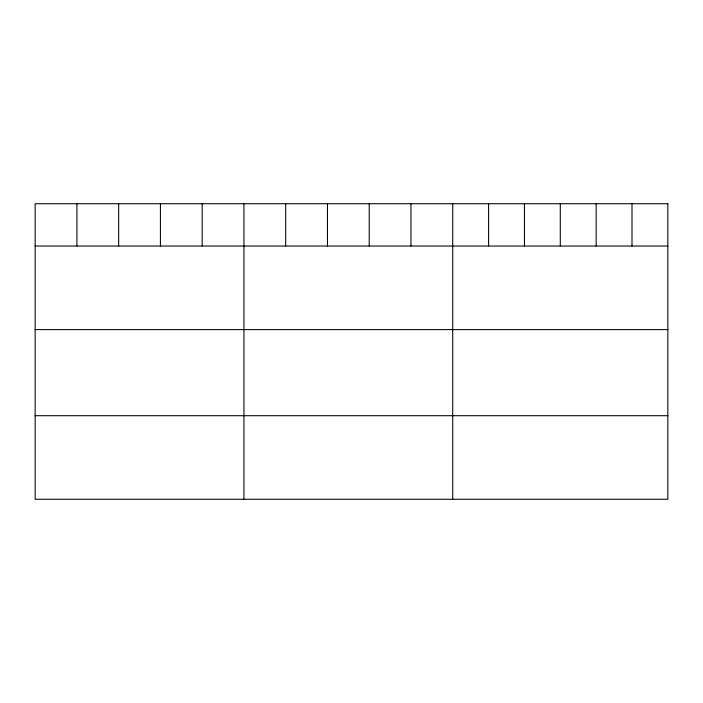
<?xml version="1.0" encoding="UTF-8"?>
<svg xmlns="http://www.w3.org/2000/svg" width="703" height="703" viewBox="0 0 703 703"><rect width="100%" height="100%" fill="white"/><g stroke="black" fill="none" stroke-linecap="round" stroke-linejoin="round"><path stroke-width="1.05" d="M35.15 246.024L667.85 246.024M35.15 329.593L667.85 329.593M35.15 415.701L667.85 415.701M631.997 203.729L631.997 246.024M596.144 203.729L596.144 246.024M560.291 203.729L560.291 246.024M524.438 203.729L524.438 246.024M488.585 203.729L488.585 246.024M452.732 203.729L452.732 499.271M410.974 203.729L410.974 246.024M369.216 203.729L369.216 246.024M327.457 203.729L327.457 246.024M285.699 203.729L285.699 246.024M243.941 203.729L243.941 499.271M202.183 203.729L202.183 246.024M160.425 203.729L160.425 246.024M118.666 203.729L118.666 246.024M76.908 203.729L76.908 246.024M667.85 203.729L35.15 203.729L35.15 499.271L667.85 499.271L667.85 203.729"/></g></svg>
